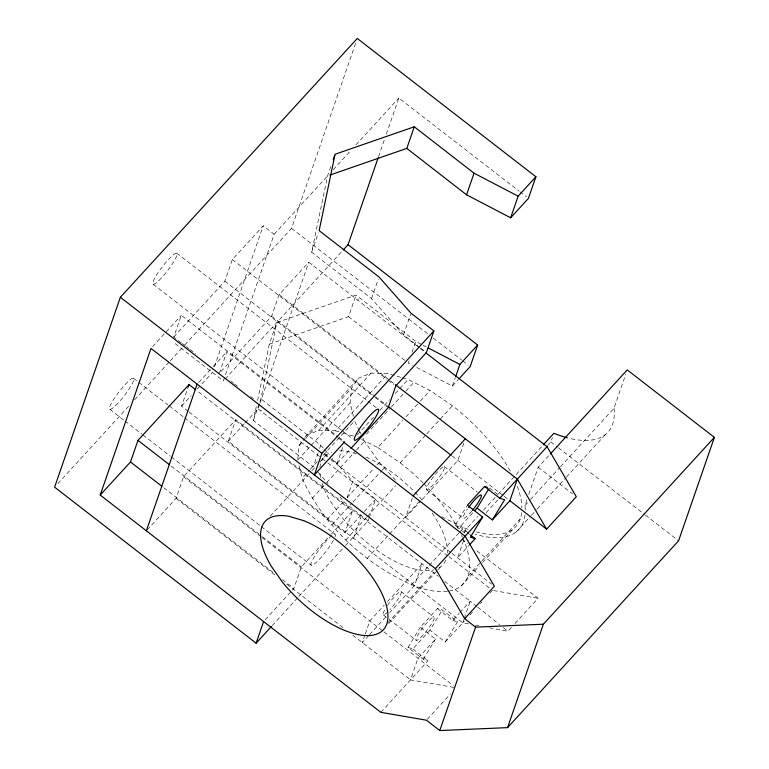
<?xml version="1.0" encoding="UTF-8"?>
<svg xmlns="http://www.w3.org/2000/svg" width="769" height="769" viewBox="0 0 769 769"><rect width="100%" height="100%" fill="white"/><g stroke="black" fill="none" stroke-linecap="round" stroke-linejoin="round"><path stroke-width="0.58" stroke-dasharray="3.85 2.88" d="M297.824 458.997L299.131 445.511L304.341 438.119M353.432 416.433L350.106 402.879L351.52 388.268L358.681 378.108L371.11 373.09L387.951 373.561L401.36 377.512M318.155 452.816L313.281 466.87L253.395 420.499L256.577 405.234M257.557 400.534L269.313 344.147L276.792 322.528L356.018 295.046L415.779 341.455L422.075 344.743M253.395 420.499L260.883 398.88L276.792 322.528M419.989 347.578L403.523 334.832L371.552 298.603L311.666 252.232L327.575 175.88L331.699 163.989M181.388 342.83L173.784 336.947L181.273 315.328L338.014 436.677M188.203 411.338L181.561 406.186L188.29 386.73M173.784 336.947L224.856 281.156L232.344 259.538L263.219 225.807L274.139 234.266L224.923 376.406M214.388 366.813L263.219 225.807M147.167 529.918L176.053 498.36L183.541 476.742L235.785 419.653L438.119 576.308M219.348 373.33L226.836 351.712L337.447 437.359M224.529 377.531L223.356 380.915L174.323 342.945M184.791 344.945L291.528 228.335L356.105 41.843M468.552 623.89L462.765 622.803L228.306 441.271L235.785 419.653M220.953 371.571L271.601 316.242L279.089 294.623L308.773 262.191L419.316 347.771M311.666 252.232L318.404 232.776M245.157 422.863L257.99 408.839L259.557 404.331M259.941 403.196L308.773 262.191M378.521 156.693L384.769 138.641M386.336 134.133L398.832 98.038L518.969 191.048M269.313 344.147L348.53 316.665L356.018 295.046M319.644 448.49L320.769 445.251L260.883 398.88M371.552 298.603L378.29 279.147M292.287 590.217L293.873 588.477L301.361 566.859L330.545 534.984M331.477 459.035L337.178 463.447L343.532 445.068M347.127 497.697L352.74 481.481L332.468 458.507M403.523 334.832L410.636 314.29M189.155 412.078L344.945 532.686L352.433 511.068L196.643 390.46M409.041 360.911L408.291 363.074L412.492 365.265M412.03 352.269L415.779 341.455M353.577 538.262L361.055 516.643M345.56 545.452L368.12 520.805L368.87 518.642M369.245 517.566L375.608 499.187L352.74 481.481M364.929 635.002L362.305 642.567L368.736 635.54M365.304 633.916L369.793 620.948L384.26 605.136M412.338 498.081L405.599 517.537L420.874 500.85M416.692 367.457L452.383 386.057L455.383 377.406M463.842 443.155L457.853 460.448L421.681 499.965M453.777 687.38L410.511 679.892L418 658.274L435.562 639.097L420.307 627.293L437.455 608.567L442.281 610.009L457.526 621.813L445.213 641.99L429.967 630.186L442.281 610.009M464.072 532.754L464.822 530.591L477.78 516.441M463.611 540.52L457.622 557.813L468.792 545.606M462.765 622.803L463.89 619.564M464.265 618.487L470.253 601.185L444.732 581.431M525.237 510.135A112.447 49.158 42.5 0 0 525.035 506.29L526.832 499.994M528.793 494.352L538.185 467.225L549.518 454.835M547.653 445.472L550.892 441.935L552.392 437.609M560.505 466.725L613.941 408.339L625.687 374.436M464.966 533.023L455.104 525.381L466.802 506.223M380.828 712.325L428.073 660.715L423.248 659.264L408.003 647.46L420.307 627.293M423.248 659.264L435.562 639.097M304.985 437.196L358.681 378.108M152.589 346.675L181.273 315.328M274.139 234.266L327.575 175.88M333.246 169.689L350.251 151.108M355.922 144.918L398.832 98.038M57.838 483.634L129.807 405.013M134.662 399.717L169.43 361.728M170.237 360.844L183.983 345.829M198.748 382.395L212.388 367.495M213.196 366.611L226.836 351.712M181.561 406.186L191.058 395.814M197.393 388.893L212.436 372.456M311.656 264.421L312.252 263.777M224.981 379.146L342.378 250.877M228.306 441.271L244.35 423.738M357.816 300.16L358.402 299.506M260.874 411.069L261.47 410.425M299.131 445.511L304.774 439.339M305.581 438.465L351.52 388.268M306.293 435.35L318.722 430.332L371.11 373.09M307.033 446.808L307.629 446.155M297.718 460.122L350.106 402.879M318.722 430.332L335.563 430.803L387.951 373.561M447.452 591.332A108.237 47.313 42.5 0 1 411.482 584.796C364.477 563.293 323.336 525.775 302.15 478.193L309.398 470.263M310.205 469.378L317.462 461.458M323.105 455.296L354.538 420.951L358.738 429.496M270.265 516.134L311.099 471.532M311.897 470.657L315.098 467.158M319.904 461.909L326.306 454.912M357.277 434.966L375.012 415.596M379.848 410.31L389.527 399.745M395.17 393.574L408.06 379.492L430.073 390.46L452.47 405.744A108.237 47.313 42.5 0 1 510.991 472.502M337.178 463.447L350.145 449.279M366.428 434.197L390.546 407.849M391.354 406.974L405.013 392.036M405.821 391.161L413.857 382.376M312.127 498.485L325.825 483.509M326.633 482.634L355.653 450.932M356.46 450.048L364.516 441.243L362.939 438.042M361.603 439.464L377.819 447.548L402.735 420.326M405.955 416.808L419.614 401.879M420.422 401.005L430.073 390.46M326.969 519.623L343.897 501.128M347.117 497.601L373.715 468.542M376.945 465.024L379.357 462.38L364.516 441.243M452.383 386.057L458.036 379.876M332.035 524.871L352.125 502.916M352.933 502.042L381.068 471.301M381.876 470.426L384.279 467.792M331.352 534.099L352.433 511.068M377.819 447.548L400.216 462.832L425.939 434.725M426.747 433.841L452.47 405.744M265.19 619.824L291.489 591.092M344.945 532.686L363.506 512.414M364.314 511.529L375.608 499.187M345.8 540.001L366.698 517.172M367.505 516.287L395.641 485.547M272.226 625.572L298.016 597.398M298.814 596.523L344.752 546.336M367.073 558.544L388.778 534.83M389.585 533.955L419.326 501.455M387.48 601.627L422.046 563.86L414.558 585.478L389.633 612.71M455.104 525.381L459.929 526.832L473.954 511.51M411.482 584.796L428.371 566.349M429.169 565.475L458.91 532.975M459.718 532.1L463.736 527.707A108.237 47.313 42.5 0 0 468.398 529.476M369.543 634.665L386.423 616.219M483.441 510.251L497.207 495.207M498.024 494.323L542.549 445.674M486.123 512.702L498.264 499.437M387.586 623.073L434.12 572.232M388.691 623.592L436.84 570.992M437.638 570.117L440.848 566.609M524.881 505.646L529.735 500.34M530.543 499.456L559.697 467.61M468.023 576.019L480.885 561.966M481.692 561.082L520.277 518.931M460.862 586.18L479.356 565.974M482.567 562.466L513.115 529.091M516.124 532.033L530.697 516.105M531.504 515.22L536.368 509.914M537.175 509.03L565.513 478.068M566.32 477.184L605.193 434.725M408.003 647.46L412.828 648.911L429.967 630.186M437.455 608.567L452.701 620.372L459.083 613.393M459.881 612.518L470.253 601.185L476.674 606.328M445.213 641.99L464.37 621.054M469.994 614.921L472.397 612.287M480.423 603.521L482.028 601.771M490.055 593.005L492.458 590.371M427.228 719.342L450.499 693.926M489.353 627.802L507.848 631.272L511.818 626.927M514.999 623.457L538.06 598.263L475.002 549.441M493.631 590.573L538.06 598.263M475.482 625.197L478.952 625.851M356.614 453.893L347.992 451.547A80.178 35.047 42.5 0 0 338.61 450.884M402.475 377.839L408.06 379.492M335.563 430.803L338.908 431.793M343.378 433.11L355.672 436.725M452.701 620.372L457.526 621.813M441.733 516.73L463.736 527.707M423.123 345.291L426.276 346.925M519.911 191.779L526.534 196.902M291.528 228.335L428.573 334.438M433.293 338.1L461.65 360.055M462.592 360.786L468.263 365.179M550.892 441.935L557.515 447.058M558.457 447.798L644.528 514.432M645.479 515.163L678.585 540.799M420.903 348.29L424.565 351.116M420.259 348.511L424.988 352.173M538.185 467.225L572.578 493.852M279.089 294.623L389.7 380.271M390.652 381.001L394.43 383.933M232.344 259.538L387.172 379.425M388.124 380.155L393.824 384.567M271.601 316.242L374.657 396.035M375.599 396.766L386.942 405.551M452.182 456.055L503.253 495.601M504.204 496.332L509.876 500.725M224.856 281.156L373.994 396.621M374.936 397.362L388.239 407.657M489.392 487.931L500.148 496.265M176.726 253.174L366.88 400.399M367.822 401.13L376.339 407.714M444.309 466.514L477.309 492.064M426.632 489.853L463.409 518.325M153.166 284.29L341.426 430.054M342.368 430.784L352.779 438.839M459.929 526.832L466.206 531.687M467.11 532.379L469.801 534.465M338.956 437.417L344.656 441.829M338.398 438.09L342.176 441.022M461.833 539.242L467.475 543.616M182.34 343.57L185.185 345.771M186.136 346.511L188.991 348.713M189.933 349.453L195.634 353.865M230.787 381.078L233.632 383.279M234.583 384.019L237.429 386.221M250.732 396.516L253.578 398.727M324.826 453.883L330.526 458.295M324.297 454.585L329.968 458.978M330.91 459.708L450.999 552.69M451.951 553.42L491.535 584.065M257.99 408.839L321.221 457.795M322.163 458.526L326.902 462.188M327.844 462.919L447.991 555.949M448.942 556.679L491.516 589.64M368.12 520.805L345.252 503.099L339.792 496.909M133.431 378.204L168.44 405.311M169.382 406.042L183.57 417.029M184.522 417.759L334.938 534.215M401.014 591.544L433.976 617.065M383.337 614.883L388.047 618.526M388.989 619.256L416.298 640.404M109.871 409.329L124.059 420.316M125.011 421.047L142.034 434.225M142.976 434.956L170.41 456.2M171.362 456.93L260.287 525.785M261.229 526.515L311.368 565.33M412.828 648.911L428.073 660.715M171.227 466.101L261.47 535.974M262.421 536.704L301.361 566.859M183.541 476.742L261.066 536.772M262.008 537.502L383.029 631.195M383.971 631.926L453.326 685.631M163.739 487.719L272.976 572.299M282.483 579.653L293.873 588.477M176.053 498.36L275.321 575.222M286.674 584.007L343.397 627.927M352.846 635.242L410.511 679.892M348.53 316.665L406.397 361.603M477.587 607.058L499.59 624.668M503.262 627.61L507.848 631.272M379.357 462.38L395.756 480.394M320.769 445.251L323.893 448.788M324.672 449.673L329.343 454.969M317.962 472.176L328.103 483.663M359.267 430.563L360.844 433.764M613.941 408.339L614.104 408.983A112.447 49.158 42.5 0 1 568.502 438.109M299.103 465.764L302.15 478.193M439.945 469.398A14.669 2.451 -52.3 0 1 441.771 473.464A14.669 2.451 -52.3 0 1 427.208 489.805A14.669 2.451 -52.3 0 1 434.139 475.915M435.331 474.435A14.669 2.451 -52.3 0 1 437.715 471.695M387.461 605.511A14.669 2.451 -52.3 0 1 401.264 591.746A14.669 2.451 -52.3 0 1 389.931 609.702M387.701 611.999A14.669 2.451 -52.3 0 1 385.586 608.394M521.661 512.683A108.237 47.313 42.5 0 1 476.357 531.965M517.258 486.248A108.237 47.313 42.5 0 1 521.891 508.021M462.909 538.175A108.237 47.313 42.5 0 1 448.433 591.188M400.216 462.832A108.237 47.313 42.5 0 1 423.152 483.009M423.979 483.836A108.237 47.313 42.5 0 1 458.151 528.495M461.458 534.993A108.237 47.313 42.5 0 1 462.438 537.118M525.006 514.99A112.447 49.158 42.5 0 1 475.05 534.195M467.119 531.494A112.447 49.158 42.5 0 1 464.822 530.591M322.019 483.124A80.178 35.047 42.5 0 0 330.622 501.686L341.763 517.191A80.178 35.047 42.5 0 0 433.985 569.848M320.567 477.472A80.178 35.047 42.5 0 1 319.952 473.262M319.933 467.485A80.178 35.047 42.5 0 1 332.054 451.989M445.722 560.207A80.178 35.047 42.5 0 1 439.128 567.772M365.986 457.026A80.178 35.047 42.5 0 1 414.135 491.41M414.943 492.237A80.178 35.047 42.5 0 1 423.411 501.599M432.13 513.01A80.178 35.047 42.5 0 1 447.308 552.93M471.782 511.116A14.669 2.451 -52.3 0 1 463.332 518.296A14.669 2.451 -52.3 0 1 467.533 508.953M333.438 540.261A19.552 3.268 -52.3 0 1 312.925 564.917A19.552 3.268 -52.3 0 1 321.106 547.086A19.552 3.268 -52.3 0 1 335.024 536.8M420.662 637.52A14.669 2.451 -52.3 0 0 434.322 617.661A14.669 2.451 -52.3 0 0 420.432 631.032A14.669 2.451 -52.3 0 0 420.662 637.52M115.686 405.474A19.552 3.268 -52.3 0 0 133.902 378.992A19.552 3.268 -52.3 0 0 115.369 396.823A19.552 3.268 -52.3 0 0 115.686 405.474M158.981 280.445A19.552 3.268 -52.3 0 0 177.197 253.962A19.552 3.268 -52.3 0 0 158.664 271.793A19.552 3.268 -52.3 0 0 158.981 280.445"/><path stroke-width="1.15" d="M329.843 175.092L406.801 148.398L466.562 194.807L510.654 217.79L528.428 198.373L535.906 176.755L357.277 38.45L120.358 297.286L54.609 487.171L256.106 643.182L271.419 626.456M714.391 437.378L678.585 540.799L507.569 727.628L439.772 730.55L426.43 720.217L380.828 712.325L100.21 495.063L150.993 348.415L435.417 568.627L464.668 618.689L475.578 627.139L543.385 624.207L714.391 437.378L627.254 369.918L550.335 453.95M100.21 495.063L130.49 461.977L137.978 440.358L189.039 384.577L195.691 389.72M188.29 386.73L189.039 384.577M146.36 530.793L197.143 384.144M333.188 159.664L334.688 155.348M343.195 249.992L348.049 244.686L378.127 157.828M406.801 148.398L414.289 126.779L474.04 173.188L518.143 196.172L535.906 176.755M256.106 643.182L263.594 621.563M414.289 126.779L335.063 154.261L319.145 230.613L379.04 276.984L411.011 313.214L433.879 330.92L321.865 453.297L314.377 474.915L344.656 441.829M466.562 194.807L474.04 173.188M433.879 330.92L426.391 352.538L395.727 386.038L388.239 407.657L350.952 448.394M455.757 376.329L459.872 364.439L477.645 345.021L348.049 244.686M510.654 217.79L518.143 196.172M477.645 345.021L470.157 366.64L458.843 378.992M488.776 488.94L477.078 508.098L492.323 519.902L509.876 500.725L517.364 479.106L395.372 384.663M439.772 730.55L475.578 627.139M507.569 727.628L543.385 624.207M487.459 487.354L484.557 486.479L467.417 505.214L482.663 517.018L470.349 537.185L475.175 538.636L469.59 544.731M492.323 519.902L504.637 499.735L499.802 498.293L484.557 486.479M413.088 495.918L465.341 438.83M474.733 510.654L477.078 508.098M543.366 444.79L553.891 433.293A112.447 49.158 42.5 0 0 567.426 437.821M435.417 568.627L482.663 517.018M499.802 498.293L547.047 446.674L425.939 352.904M464.668 618.689L494.361 586.257L465.11 536.195L343.128 441.752M509.876 500.725L546.615 529.168L576.298 496.736L547.047 446.674M428.371 348.021L459.872 364.439M387.893 406.282L451.24 455.325M470.695 535.157L475.175 538.636M120.358 297.286L321.865 453.297M137.978 440.358L169.324 464.63M130.49 461.977L161.836 486.248M517.364 479.106L546.615 529.168M468.609 507.434A14.669 2.451 -52.3 0 1 481.231 495.063A14.669 2.451 -52.3 0 1 472.387 510.405M303.649 520.651L288.75 516.268A80.178 35.047 42.5 0 0 271.39 566.407L282.386 582.066A80.178 35.047 42.5 0 0 386.778 623.957A80.178 35.047 42.5 0 0 303.649 520.651M360.478 436.456A19.552 3.268 -52.3 0 0 378.694 409.973A19.552 3.268 -52.3 0 0 360.171 427.804A19.552 3.268 -52.3 0 0 360.478 436.456"/></g></svg>
